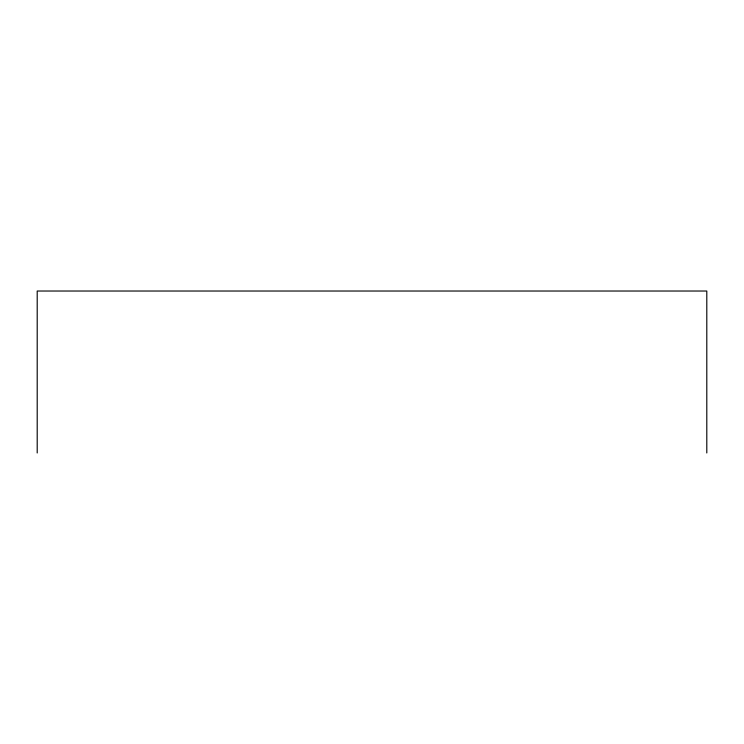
<?xml version="1.0" encoding="UTF-8"?>
<svg xmlns="http://www.w3.org/2000/svg" width="744" height="744" viewBox="0 0 744 744"><rect width="100%" height="100%" fill="white"/><g stroke="black" fill="none" stroke-linecap="round" stroke-linejoin="round"><path stroke-width="1.12" d="M706.8 452.975L706.8 291.025L37.2 291.025L37.2 452.975"/></g></svg>
